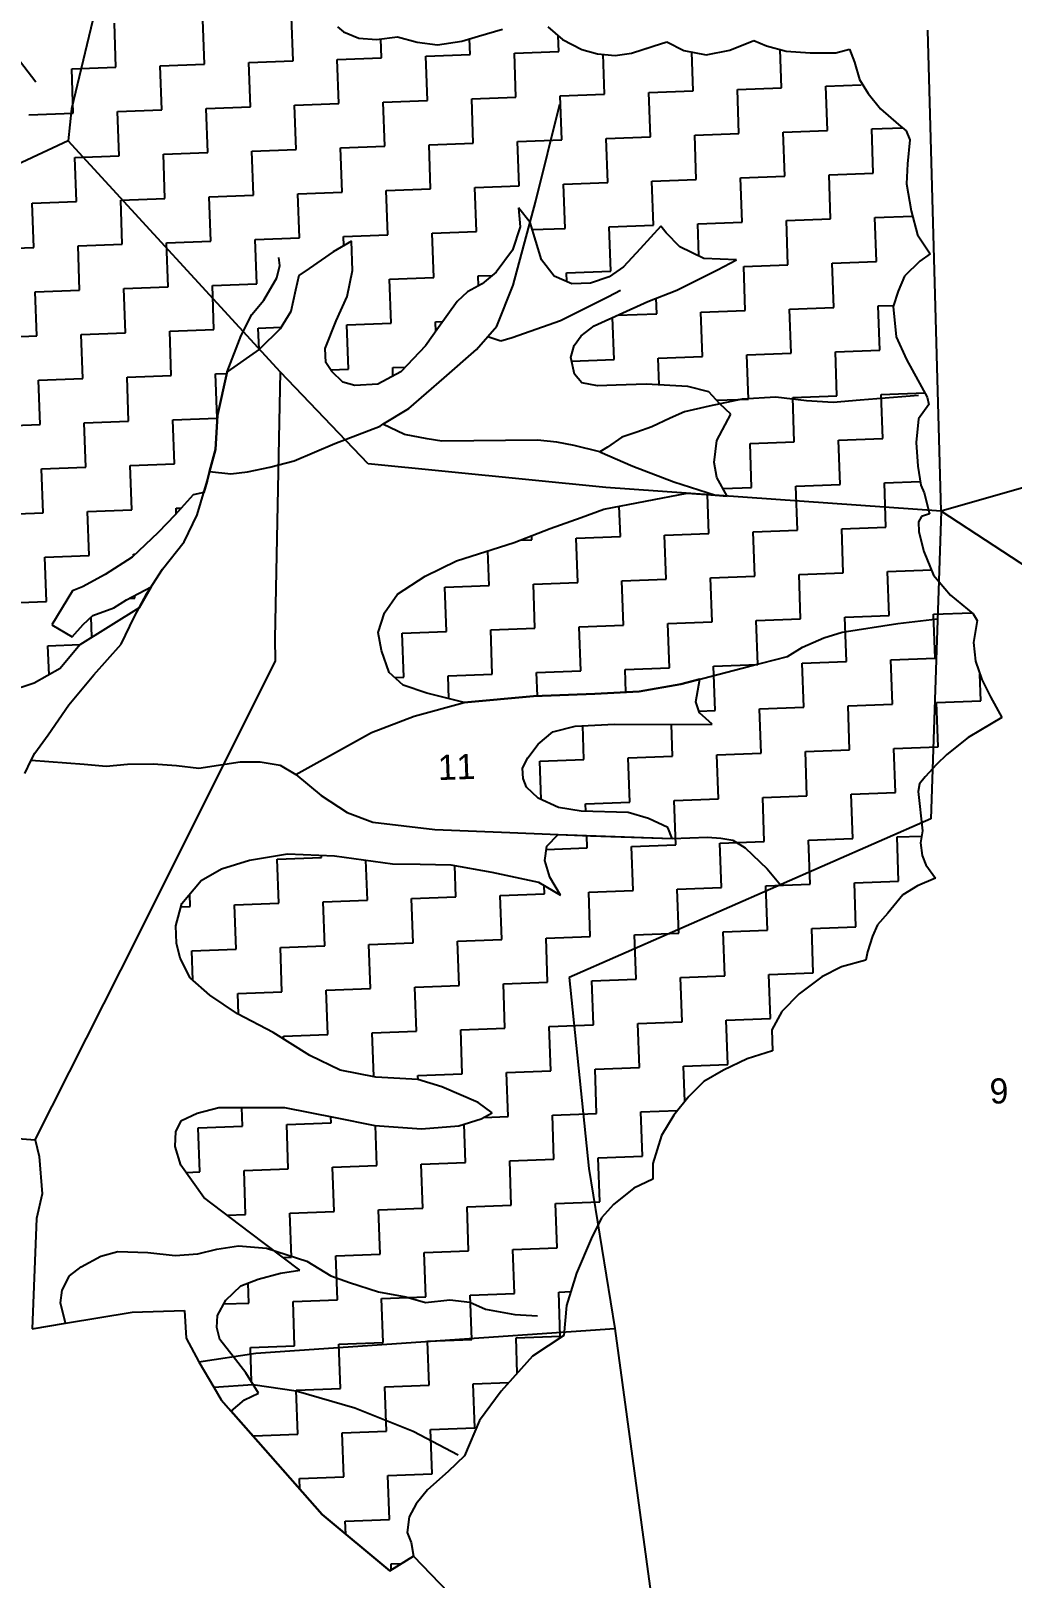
# Model space of a CAD drawing. Header units: metres. Extents: x 267220 to 268866, y 2134324 to 2136627.
# Drawn here: x 268275 to 268611, y 2134708 to 2135237 of the extents above; entities that cross this region are included whole.
import ezdxf

# ---------------------------------------------------------------- set-up
doc = ezdxf.new("R2010")
doc.units = ezdxf.units.M
for name, color, linetype in [('LINE_WATER', 4, 'Continuous'), ('POLY_HATCH', 12, 'Continuous'), ('POLY_PARCEL', 6, 'Continuous'), ('TEXT_PARCEL', 7, 'Continuous'), ('V_BOUND_LINE', 7, 'Continuous')]:
    doc.layers.add(name, color=color, linetype=linetype)
doc.styles.add('TEXT_MAP', font='')
doc.styles.get('TEXT_MAP').set_extended_font_data('Kruti Dev 050')

msp = doc.modelspace()

# ---------------------------------------------------------------- linework, layer by layer
at = {"layer": 'LINE_WATER'}
for p, q in [((268268.97, 2135230.39), (268277.09, 2135219.67)), ((268447.97, 2135178.51), (268456.31, 2135212.07)), ((268440.35, 2135150.09), (268447.97, 2135178.51)), ((268359.57, 2135152.59), (268360.56, 2135156.83)), ((268360.56, 2135156.83), (268360.23, 2135159.54)), ((268355.08, 2135144.94), (268359.57, 2135152.59)), ((268434.72, 2135136.03), (268440.35, 2135150.09)), ((268350.94, 2135140.02), (268355.08, 2135144.94)), ((268456.52, 2135138.03), (268472.96, 2135146.19)), ((268472.96, 2135146.19), (268477.06, 2135148.43)), ((268347.33, 2135132.86), (268350.94, 2135140.02)), ((268431.67, 2135132.55), (268434.72, 2135136.03)), ((268439.99, 2135132.21), (268456.52, 2135138.03)), ((268342.55, 2135120.42), (268347.33, 2135132.86)), ((268416.72, 2135118.36), (268427.74, 2135128.06)), ((268427.74, 2135128.06), (268431.67, 2135132.55)), ((268431.67, 2135132.55), (268436.11, 2135131.03)), ((268436.11, 2135131.03), (268439.99, 2135132.21)), ((268339.22, 2135105.55), (268342.55, 2135120.42)), ((268404.6, 2135107.94), (268416.72, 2135118.36)), ((268578.94, 2135112.38), (268559.01, 2135110.76)), ((268395.8, 2135102.52), (268404.6, 2135107.94)), ((268498.95, 2135106.8), (268494.03, 2135104.58)), ((268507.29, 2135108.69), (268498.95, 2135106.8)), ((268518.56, 2135111.13), (268507.29, 2135108.69)), ((268530.12, 2135111.77), (268518.56, 2135111.13)), ((268540.61, 2135110.56), (268530.12, 2135111.77)), ((268549.72, 2135109.98), (268540.61, 2135110.56)), ((268559.01, 2135110.76), (268549.72, 2135109.98)), ((268338.5, 2135093.94), (268339.22, 2135105.55)), ((268379.36, 2135095.91), (268394.82, 2135101.91)), ((268394.82, 2135101.91), (268395.8, 2135102.52)), ((268403.13, 2135099.06), (268395.8, 2135102.52)), ((268487.77, 2135101.63), (268482.61, 2135099.86)), ((268494.03, 2135104.58), (268487.77, 2135101.63)), ((268410.91, 2135097.52), (268403.13, 2135099.06)), ((268415.93, 2135096.79), (268410.91, 2135097.52)), ((268448.64, 2135097.05), (268415.93, 2135096.79)), ((268455.25, 2135096.38), (268448.64, 2135097.05)), ((268461.2, 2135095.23), (268455.25, 2135096.38)), ((268477.45, 2135098.08), (268472.57, 2135094.73)), ((268482.61, 2135099.86), (268477.45, 2135098.08)), ((268336.54, 2135086.31), (268338.5, 2135093.94)), ((268365.49, 2135089.97), (268379.36, 2135095.91)), ((268469.91, 2135093.05), (268461.2, 2135095.23)), ((268472.57, 2135094.73), (268469.91, 2135093.05)), ((268469.91, 2135093.05), (268481.21, 2135088.23)), ((268335.71, 2135083.06), (268336.54, 2135086.31)), ((268336.54, 2135086.31), (268343.84, 2135085.56)), ((268343.84, 2135085.56), (268349.49, 2135086.21)), ((268349.49, 2135086.21), (268357.16, 2135087.85)), ((268357.16, 2135087.85), (268365.49, 2135089.97)), ((268481.21, 2135088.23), (268495.26, 2135082.83)), ((268332.25, 2135071.58), (268335.71, 2135083.06)), ((268495.26, 2135082.83), (268509.55, 2135078.24)), ((268327.81, 2135062.34), (268332.25, 2135071.58)), ((268320.42, 2135052.99), (268327.81, 2135062.34)), ((268315.04, 2135044.63), (268320.42, 2135052.99)), ((268310.79, 2135036.53), (268315.04, 2135044.63)), ((268306.35, 2135027.29), (268310.79, 2135036.53)), ((268552.86, 2135031.36), (268571.84, 2135034.31)), ((268571.84, 2135034.31), (268585.43, 2135035.95)), ((268539.19, 2135026.22), (268546.57, 2135029.43)), ((268546.57, 2135029.43), (268552.86, 2135031.36)), ((268296.95, 2135016.85), (268306.35, 2135027.29)), ((268520.79, 2135019.66), (268534.07, 2135023.08)), ((268534.07, 2135023.08), (268539.19, 2135026.22)), ((268288.46, 2135006.55), (268296.95, 2135016.85)), ((268497.61, 2135013.61), (268520.79, 2135019.66)), ((268483.39, 2135011.06), (268497.61, 2135013.61)), ((268281.33, 2134996.31), (268288.46, 2135006.55)), ((268406.45, 2135002.63), (268423.55, 2135007.33)), ((268423.55, 2135007.33), (268447.32, 2135009.54)), ((268447.32, 2135009.54), (268468.2, 2135010.29)), ((268468.2, 2135010.29), (268483.39, 2135011.06)), ((268391.88, 2134997.11), (268406.45, 2135002.63)), ((268276.79, 2134990.01), (268281.33, 2134996.31)), ((268383.64, 2134992.5), (268391.88, 2134997.11)), ((268366.05, 2134982.68), (268383.64, 2134992.5)), ((268273.4, 2134983.08), (268275.59, 2134987.58)), ((268275.59, 2134987.58), (268276.79, 2134990.01)), ((268275.59, 2134987.58), (268293.68, 2134986.22)), ((268293.68, 2134986.22), (268301.2, 2134985.59)), ((268301.2, 2134985.59), (268308.44, 2134986.3)), ((268308.44, 2134986.3), (268317.3, 2134986.39)), ((268317.3, 2134986.39), (268325.27, 2134985.76)), ((268325.27, 2134985.76), (268332.8, 2134984.9)), ((268332.8, 2134984.9), (268347.04, 2134987)), ((268347.04, 2134987), (268353.85, 2134987.01)), ((268353.85, 2134987.01), (268360.71, 2134985.9)), ((268360.71, 2134985.9), (268366.05, 2134982.68)), ((268366.05, 2134982.68), (268374.71, 2134975.5)), ((268374.71, 2134975.5), (268383.55, 2134969.68)), ((268383.55, 2134969.68), (268392.3, 2134966.36)), ((268392.3, 2134966.36), (268413.51, 2134963.94)), ((268413.51, 2134963.94), (268439.22, 2134962.82)), ((268439.22, 2134962.82), (268466.75, 2134961.76)), ((268466.75, 2134961.76), (268494.73, 2134960.83)), ((268494.73, 2134960.83), (268506.75, 2134961.26)), ((268506.75, 2134961.26), (268511.3, 2134960.97)), ((268511.3, 2134960.97), (268515.42, 2134960.2)), ((268515.42, 2134960.2), (268519.6, 2134957.63)), ((268519.6, 2134957.63), (268527.13, 2134950.41)), ((268527.13, 2134950.41), (268531.72, 2134945.01)), ((268339, 2134820.3), (268346.45, 2134821.48)), ((268346.45, 2134821.48), (268356.02, 2134820.68)), ((268292.64, 2134814.33), (268299.33, 2134817.98)), ((268299.33, 2134817.98), (268305.18, 2134819.55)), ((268305.18, 2134819.55), (268315.41, 2134819.23)), ((268315.41, 2134819.23), (268324.76, 2134818.2)), ((268324.76, 2134818.2), (268332.47, 2134818.71)), ((268332.47, 2134818.71), (268339, 2134820.3)), ((268356.02, 2134820.68), (268369.82, 2134816.18)), ((268369.82, 2134816.18), (268377.94, 2134811.25)), ((268286.12, 2134806.26), (268288.66, 2134811.24)), ((268288.66, 2134811.24), (268292.64, 2134814.33)), ((268377.94, 2134811.25), (268384.38, 2134808.98)), ((268285.59, 2134801.93), (268286.12, 2134806.26)), ((268384.38, 2134808.98), (268394.27, 2134805.7)), ((268394.27, 2134805.7), (268403.65, 2134803.99)), ((268287.26, 2134795.01), (268285.59, 2134801.93)), ((268403.65, 2134803.99), (268410.3, 2134802.08)), ((268410.3, 2134802.08), (268418.67, 2134803.06)), ((268418.67, 2134803.06), (268425.52, 2134802.16)), ((268425.52, 2134802.16), (268430.83, 2134799.86)), ((268430.83, 2134799.86), (268440.89, 2134797.95)), ((268440.89, 2134797.95), (268448.63, 2134797.54)), ((268338, 2134773.13), (268351.33, 2134774.08)), ((268351.33, 2134774.08), (268366.17, 2134771.89)), ((268366.17, 2134771.89), (268386.15, 2134766.02)), ((268386.15, 2134766.02), (268406.19, 2134758.11)), ((268406.19, 2134758.11), (268421.48, 2134750.02))]:
    msp.add_line(p, q, dxfattribs=at)
at = {"layer": 'POLY_HATCH', "linetype": 'Continuous'}
for p, q in [((268304.52, 2135224.63), (268303.98, 2135239.77)), ((268334.79, 2135225.71), (268334.25, 2135240.85)), ((268365.07, 2135226.8), (268364.53, 2135241.93)), ((268395.34, 2135227.88), (268395.11, 2135234.38)), ((268425.61, 2135228.96), (268425.42, 2135234.31)), ((268455.89, 2135230.04), (268455.69, 2135235.4)), ((268410.48, 2135228.42), (268425.61, 2135228.96)), ((268440.75, 2135229.5), (268455.89, 2135230.04)), ((268441.29, 2135214.36), (268440.75, 2135229.5)), ((268471.56, 2135215.45), (268471.08, 2135229.08)), ((268485.77, 2135231.11), (268486.16, 2135231.12)), ((268486.16, 2135231.12), (268486.15, 2135231.23)), ((268501.84, 2135216.53), (268501.36, 2135229.83)), ((268532.11, 2135217.61), (268531.64, 2135230.66)), ((268289.38, 2135224.09), (268304.52, 2135224.63)), ((268289.92, 2135208.95), (268289.38, 2135224.09)), ((268319.66, 2135225.17), (268334.79, 2135225.71)), ((268320.2, 2135210.04), (268319.66, 2135225.17)), ((268349.93, 2135226.25), (268365.07, 2135226.8)), ((268350.47, 2135211.12), (268349.93, 2135226.25)), ((268380.2, 2135227.34), (268395.34, 2135227.88)), ((268380.74, 2135212.2), (268380.2, 2135227.34)), ((268411.02, 2135213.28), (268410.48, 2135228.42)), ((268547.25, 2135218.15), (268559.25, 2135218.58)), ((268547.79, 2135203.01), (268547.25, 2135218.15)), ((268395.88, 2135212.74), (268411.02, 2135213.28)), ((268396.42, 2135197.6), (268395.88, 2135212.74)), ((268426.15, 2135213.82), (268441.29, 2135214.36)), ((268426.69, 2135198.69), (268426.15, 2135213.82)), ((268456.43, 2135214.9), (268471.56, 2135215.45)), ((268456.97, 2135199.77), (268456.43, 2135214.9)), ((268486.7, 2135215.99), (268501.84, 2135216.53)), ((268487.24, 2135200.85), (268486.7, 2135215.99)), ((268516.97, 2135217.07), (268532.11, 2135217.61)), ((268517.51, 2135201.93), (268516.97, 2135217.07)), ((268274.79, 2135208.41), (268289.92, 2135208.95)), ((268305.06, 2135209.49), (268320.2, 2135210.04)), ((268305.6, 2135194.36), (268305.06, 2135209.49)), ((268335.33, 2135210.58), (268350.47, 2135211.12)), ((268335.88, 2135195.44), (268335.33, 2135210.58)), ((268365.61, 2135211.66), (268380.74, 2135212.2)), ((268366.15, 2135196.52), (268365.61, 2135211.66)), ((268532.65, 2135202.47), (268547.79, 2135203.01)), ((268533.19, 2135187.34), (268532.65, 2135202.47)), ((268562.92, 2135203.55), (268573.53, 2135203.93)), ((268563.46, 2135188.42), (268562.92, 2135203.55)), ((268381.28, 2135197.06), (268396.42, 2135197.6)), ((268381.83, 2135181.93), (268381.28, 2135197.06)), ((268411.56, 2135198.15), (268426.69, 2135198.69)), ((268412.1, 2135183.01), (268411.56, 2135198.15)), ((268441.83, 2135199.23), (268456.97, 2135199.77)), ((268442.37, 2135184.09), (268441.83, 2135199.23)), ((268472.1, 2135200.31), (268487.24, 2135200.85)), ((268472.64, 2135185.17), (268472.1, 2135200.31)), ((268502.38, 2135201.39), (268517.51, 2135201.93)), ((268502.92, 2135186.25), (268502.38, 2135201.39)), ((268290.47, 2135193.82), (268305.6, 2135194.36)), ((268291.01, 2135178.68), (268290.47, 2135193.82)), ((268320.74, 2135194.9), (268335.88, 2135195.44)), ((268321.28, 2135179.76), (268320.74, 2135194.9)), ((268351.01, 2135195.98), (268366.15, 2135196.52)), ((268351.55, 2135180.84), (268351.01, 2135195.98)), ((268487.78, 2135185.71), (268502.92, 2135186.25)), ((268518.05, 2135186.8), (268533.19, 2135187.34)), ((268518.6, 2135171.66), (268518.05, 2135186.8)), ((268548.33, 2135187.88), (268563.46, 2135188.42)), ((268548.87, 2135172.74), (268548.33, 2135187.88)), ((268336.42, 2135180.3), (268351.55, 2135180.84)), ((268366.69, 2135181.39), (268381.83, 2135181.93)), ((268367.23, 2135166.25), (268366.69, 2135181.39)), ((268396.96, 2135182.47), (268412.1, 2135183.01)), ((268397.5, 2135167.33), (268396.96, 2135182.47)), ((268427.24, 2135183.55), (268442.37, 2135184.09)), ((268427.78, 2135168.41), (268427.24, 2135183.55)), ((268457.51, 2135184.63), (268472.64, 2135185.17)), ((268458.05, 2135169.5), (268457.51, 2135184.63)), ((268488.32, 2135170.58), (268487.78, 2135185.71)), ((268275.87, 2135178.14), (268291.01, 2135178.68)), ((268276.41, 2135163), (268275.87, 2135178.14)), ((268306.14, 2135179.22), (268321.28, 2135179.76)), ((268306.68, 2135164.09), (268306.14, 2135179.22)), ((268336.96, 2135165.17), (268336.42, 2135180.3)), ((268473.19, 2135170.04), (268488.32, 2135170.58)), ((268503.46, 2135171.12), (268518.6, 2135171.66)), ((268503.85, 2135160.08), (268503.46, 2135171.12)), ((268533.73, 2135172.2), (268548.87, 2135172.74)), ((268534.27, 2135157.06), (268533.73, 2135172.2)), ((268564, 2135173.28), (268576.86, 2135173.74)), ((268564.55, 2135158.15), (268564, 2135173.28)), ((268321.82, 2135164.63), (268336.96, 2135165.17)), ((268352.09, 2135165.71), (268367.23, 2135166.25)), ((268352.63, 2135150.57), (268352.09, 2135165.71)), ((268382.37, 2135166.79), (268397.5, 2135167.33)), ((268382.48, 2135163.64), (268382.37, 2135166.79)), ((268412.64, 2135167.87), (268427.78, 2135168.41)), ((268413.18, 2135152.74), (268412.64, 2135167.87)), ((268446.84, 2135169.09), (268458.05, 2135169.5)), ((268473.73, 2135154.9), (268473.19, 2135170.04)), ((268261.27, 2135162.46), (268276.41, 2135163)), ((268291.55, 2135163.54), (268306.68, 2135164.09)), ((268292.09, 2135148.41), (268291.55, 2135163.54)), ((268322.36, 2135149.49), (268321.82, 2135164.63)), ((268458.59, 2135154.36), (268473.73, 2135154.9)), ((268458.7, 2135151.3), (268458.59, 2135154.36)), ((268519.14, 2135156.52), (268534.27, 2135157.06)), ((268519.68, 2135141.39), (268519.14, 2135156.52)), ((268549.41, 2135157.6), (268564.55, 2135158.15)), ((268549.95, 2135142.47), (268549.41, 2135157.6)), ((268579.68, 2135158.69), (268579.7, 2135158.69)), ((268579.68, 2135158.67), (268579.68, 2135158.69)), ((268307.23, 2135148.95), (268322.36, 2135149.49)), ((268337.5, 2135150.03), (268352.63, 2135150.57)), ((268338.04, 2135134.89), (268337.5, 2135150.03)), ((268398.04, 2135152.19), (268413.18, 2135152.74)), ((268398.59, 2135137.06), (268398.04, 2135152.19)), ((268428.32, 2135153.28), (268433.18, 2135153.45)), ((268428.44, 2135149.85), (268428.32, 2135153.28)), ((268276.95, 2135147.87), (268292.09, 2135148.41)), ((268277.49, 2135132.73), (268276.95, 2135147.87)), ((268307.77, 2135133.81), (268307.23, 2135148.95)), ((268489.4, 2135140.3), (268489.21, 2135145.67)), ((268474.81, 2135124.63), (268474.29, 2135139.05)), ((268475.99, 2135139.82), (268489.4, 2135140.3)), ((268504.54, 2135140.84), (268519.68, 2135141.39)), ((268505.08, 2135125.71), (268504.54, 2135140.84)), ((268534.81, 2135141.93), (268549.95, 2135142.47)), ((268535.35, 2135126.79), (268534.81, 2135141.93)), ((268565.09, 2135143.01), (268570.38, 2135143.2)), ((268565.63, 2135127.87), (268565.09, 2135143.01)), ((268292.63, 2135133.27), (268307.77, 2135133.81)), ((268293.17, 2135118.13), (268292.63, 2135133.27)), ((268322.9, 2135134.35), (268338.04, 2135134.89)), ((268323.44, 2135119.22), (268322.9, 2135134.35)), ((268353.18, 2135135.44), (268360.99, 2135135.71)), ((268353.44, 2135128.16), (268353.18, 2135135.44)), ((268383.45, 2135136.52), (268398.59, 2135137.06)), ((268383.99, 2135121.38), (268383.45, 2135136.52)), ((268413.72, 2135137.6), (268416.3, 2135137.69)), ((268413.84, 2135134.25), (268413.72, 2135137.6)), ((268262.36, 2135132.19), (268277.49, 2135132.73)), ((268460.3, 2135124.11), (268474.81, 2135124.63)), ((268489.95, 2135125.17), (268505.08, 2135125.71)), ((268490.27, 2135116), (268489.95, 2135125.17)), ((268520.22, 2135126.25), (268535.35, 2135126.79)), ((268520.76, 2135111.11), (268520.22, 2135126.25)), ((268550.49, 2135127.33), (268565.63, 2135127.87)), ((268551.03, 2135112.19), (268550.49, 2135127.33)), ((268278.03, 2135117.59), (268293.17, 2135118.13)), ((268278.58, 2135102.46), (268278.03, 2135117.59)), ((268308.31, 2135118.68), (268323.44, 2135119.22)), ((268308.85, 2135103.54), (268308.31, 2135118.68)), ((268338.58, 2135119.76), (268342.43, 2135119.9)), ((268339.12, 2135104.62), (268338.58, 2135119.76)), ((268377.89, 2135121.16), (268383.99, 2135121.38)), ((268399.13, 2135121.92), (268403.46, 2135122.08)), ((268399.23, 2135119.01), (268399.13, 2135121.92)), ((268535.9, 2135111.65), (268551.03, 2135112.19)), ((268566.17, 2135112.74), (268581.05, 2135113.27)), ((268566.71, 2135097.6), (268566.17, 2135112.74)), ((268509.85, 2135110.72), (268520.76, 2135111.11)), ((268536.44, 2135096.52), (268535.9, 2135111.65)), ((268263.44, 2135101.92), (268278.58, 2135102.46)), ((268293.71, 2135103), (268308.85, 2135103.54)), ((268294.25, 2135087.86), (268293.71, 2135103)), ((268323.98, 2135104.08), (268339.12, 2135104.62)), ((268324.53, 2135088.94), (268323.98, 2135104.08)), ((268521.3, 2135095.98), (268536.44, 2135096.52)), ((268551.57, 2135097.06), (268566.71, 2135097.6)), ((268552.11, 2135081.92), (268551.57, 2135097.06)), ((268521.84, 2135080.84), (268521.3, 2135095.98)), ((268279.12, 2135087.32), (268294.25, 2135087.86)), ((268279.66, 2135072.18), (268279.12, 2135087.32)), ((268309.39, 2135088.4), (268324.53, 2135088.94)), ((268309.93, 2135073.27), (268309.39, 2135088.4)), ((268512.1, 2135080.49), (268521.84, 2135080.84)), ((268536.98, 2135081.38), (268552.11, 2135081.92)), ((268537.52, 2135066.24), (268536.98, 2135081.38)), ((268567.25, 2135082.46), (268579.52, 2135082.9)), ((268567.79, 2135067.33), (268567.25, 2135082.46)), ((268507.25, 2135065.16), (268506.77, 2135078.44)), ((268264.52, 2135071.64), (268279.66, 2135072.18)), ((268294.79, 2135072.73), (268309.93, 2135073.27)), ((268295.33, 2135057.59), (268294.79, 2135072.73)), ((268325.07, 2135073.81), (268326.88, 2135073.87)), ((268325.13, 2135071.93), (268325.07, 2135073.81)), ((268476.97, 2135064.08), (268476.6, 2135074.48)), ((268446.7, 2135063), (268446.65, 2135064.4)), ((268492.11, 2135064.62), (268507.25, 2135065.16)), ((268492.65, 2135049.48), (268492.11, 2135064.62)), ((268522.38, 2135065.7), (268537.52, 2135066.24)), ((268522.92, 2135050.57), (268522.38, 2135065.7)), ((268552.66, 2135066.79), (268567.79, 2135067.33)), ((268553.2, 2135051.65), (268552.66, 2135066.79)), ((268432.1, 2135047.32), (268431.68, 2135059.23)), ((268442.63, 2135062.85), (268446.7, 2135063)), ((268461.84, 2135063.54), (268476.97, 2135064.08)), ((268462.38, 2135048.4), (268461.84, 2135063.54)), ((268280.2, 2135057.05), (268295.33, 2135057.59)), ((268280.74, 2135041.91), (268280.2, 2135057.05)), ((268310.47, 2135058.13), (268311.21, 2135058.16)), ((268310.49, 2135057.48), (268310.47, 2135058.13)), ((268477.51, 2135048.94), (268492.65, 2135049.48)), ((268478.05, 2135033.81), (268477.51, 2135048.94)), ((268507.79, 2135050.03), (268522.92, 2135050.57)), ((268508.33, 2135034.89), (268507.79, 2135050.03)), ((268538.06, 2135051.11), (268553.2, 2135051.65)), ((268538.6, 2135035.97), (268538.06, 2135051.11)), ((268568.33, 2135052.19), (268583.3, 2135052.72)), ((268568.87, 2135037.05), (268568.33, 2135052.19)), ((268311.01, 2135042.99), (268310.98, 2135043.97)), ((268416.97, 2135046.78), (268432.1, 2135047.32)), ((268417.51, 2135031.64), (268416.97, 2135046.78)), ((268447.24, 2135047.86), (268462.38, 2135048.4)), ((268447.78, 2135032.73), (268447.24, 2135047.86)), ((268265.6, 2135041.37), (268280.74, 2135041.91)), ((268309.02, 2135042.92), (268311.01, 2135042.99)), ((268584.01, 2135037.59), (268597.15, 2135038.06)), ((268296.33, 2135029.68), (268296.08, 2135036.66)), ((268432.64, 2135032.18), (268447.78, 2135032.73)), ((268462.92, 2135033.27), (268478.05, 2135033.81)), ((268463.46, 2135018.13), (268462.92, 2135033.27)), ((268493.19, 2135034.35), (268508.33, 2135034.89)), ((268493.73, 2135019.21), (268493.19, 2135034.35)), ((268523.46, 2135035.43), (268538.6, 2135035.97)), ((268524, 2135020.29), (268523.46, 2135035.43)), ((268553.74, 2135036.51), (268568.87, 2135037.05)), ((268554.28, 2135021.38), (268553.74, 2135036.51)), ((268584.55, 2135022.46), (268584.01, 2135037.59)), ((268402.37, 2135031.1), (268417.51, 2135031.64)), ((268402.91, 2135015.97), (268402.37, 2135031.1)), ((268433.19, 2135017.05), (268432.64, 2135032.18)), ((268281.28, 2135026.77), (268292.3, 2135027.17)), ((268281.64, 2135016.78), (268281.28, 2135026.77)), ((268569.41, 2135021.92), (268584.55, 2135022.46)), ((268418.05, 2135016.51), (268433.19, 2135017.05)), ((268448.32, 2135017.59), (268463.46, 2135018.13)), ((268448.61, 2135009.59), (268448.32, 2135017.59)), ((268478.6, 2135018.67), (268493.73, 2135019.21)), ((268478.88, 2135010.83), (268478.6, 2135018.67)), ((268508.87, 2135019.75), (268524, 2135020.29)), ((268509.41, 2135004.62), (268508.87, 2135019.75)), ((268539.14, 2135020.83), (268554.28, 2135021.38)), ((268539.68, 2135005.7), (268539.14, 2135020.83)), ((268569.96, 2135006.78), (268569.41, 2135021.92)), ((268600.23, 2135007.86), (268599.9, 2135017.04)), ((268399.86, 2135015.86), (268402.91, 2135015.97)), ((268418.33, 2135008.65), (268418.05, 2135016.51)), ((268554.82, 2135006.24), (268569.96, 2135006.78)), ((268555.36, 2134991.1), (268554.82, 2135006.24)), ((268585.09, 2135007.32), (268600.23, 2135007.86)), ((268585.63, 2134992.18), (268585.09, 2135007.32)), ((268503.79, 2135004.42), (268509.41, 2135004.62)), ((268524.55, 2135005.16), (268539.68, 2135005.7)), ((268525.09, 2134990.02), (268524.55, 2135005.16)), ((268464.54, 2134987.86), (268464.13, 2134999.42)), ((268494.81, 2134988.94), (268494.43, 2134999.81)), ((268540.22, 2134990.56), (268555.36, 2134991.1)), ((268540.76, 2134975.43), (268540.22, 2134990.56)), ((268570.5, 2134991.64), (268585.63, 2134992.18)), ((268571.04, 2134976.51), (268570.5, 2134991.64)), ((268449.4, 2134987.32), (268464.54, 2134987.86)), ((268449.87, 2134974.16), (268449.4, 2134987.32)), ((268479.68, 2134988.4), (268494.81, 2134988.94)), ((268480.22, 2134973.26), (268479.68, 2134988.4)), ((268509.95, 2134989.48), (268525.09, 2134990.02)), ((268510.49, 2134974.34), (268509.95, 2134989.48)), ((268525.63, 2134974.88), (268540.76, 2134975.43)), ((268526.17, 2134959.75), (268525.63, 2134974.88)), ((268555.9, 2134975.97), (268571.04, 2134976.51)), ((268556.44, 2134960.83), (268555.9, 2134975.97)), ((268465.08, 2134972.72), (268480.22, 2134973.26)), ((268465.17, 2134970.17), (268465.08, 2134972.72)), ((268495.35, 2134973.8), (268510.49, 2134974.34)), ((268495.9, 2134958.67), (268495.35, 2134973.8)), ((268465.62, 2134957.58), (268465.47, 2134961.84)), ((268480.76, 2134958.12), (268495.9, 2134958.67)), ((268511.03, 2134959.21), (268526.17, 2134959.75)), ((268511.57, 2134944.07), (268511.03, 2134959.21)), ((268541.31, 2134960.29), (268556.44, 2134960.83)), ((268541.85, 2134945.15), (268541.31, 2134960.29)), ((268571.58, 2134961.37), (268579.98, 2134961.67)), ((268572.12, 2134946.23), (268571.58, 2134961.37)), ((268359.67, 2134953.8), (268374.8, 2134954.34)), ((268360.21, 2134938.66), (268359.67, 2134953.8)), ((268374.8, 2134954.34), (268374.78, 2134955.08)), ((268390.48, 2134939.74), (268389.99, 2134953.41)), ((268451.65, 2134957.08), (268465.62, 2134957.58)), ((268481.3, 2134942.99), (268480.76, 2134958.12)), ((268420.75, 2134940.82), (268420.37, 2134951.57)), ((268451.03, 2134941.91), (268450.92, 2134944.78)), ((268466.16, 2134942.45), (268481.3, 2134942.99)), ((268496.44, 2134943.53), (268511.57, 2134944.07)), ((268496.98, 2134928.39), (268496.44, 2134943.53)), ((268526.71, 2134944.61), (268541.85, 2134945.15)), ((268527.25, 2134929.47), (268526.71, 2134944.61)), ((268556.98, 2134945.69), (268572.12, 2134946.23)), ((268557.52, 2134930.56), (268556.98, 2134945.69)), ((268326.8, 2134937.47), (268329.94, 2134937.58)), ((268329.94, 2134937.58), (268329.79, 2134941.76)), ((268345.07, 2134938.12), (268360.21, 2134938.66)), ((268345.61, 2134922.98), (268345.07, 2134938.12)), ((268375.34, 2134939.2), (268390.48, 2134939.74)), ((268375.89, 2134924.07), (268375.34, 2134939.2)), ((268405.62, 2134940.28), (268420.75, 2134940.82)), ((268406.16, 2134925.15), (268405.62, 2134940.28)), ((268435.89, 2134941.37), (268451.03, 2134941.91)), ((268436.43, 2134926.23), (268435.89, 2134941.37)), ((268466.7, 2134927.31), (268466.16, 2134942.45)), ((268451.57, 2134926.77), (268466.7, 2134927.31)), ((268481.84, 2134927.85), (268496.98, 2134928.39)), ((268482.38, 2134912.72), (268481.84, 2134927.85)), ((268512.11, 2134928.93), (268527.25, 2134929.47)), ((268512.66, 2134913.8), (268512.11, 2134928.93)), ((268542.39, 2134930.02), (268557.52, 2134930.56)), ((268542.93, 2134914.88), (268542.39, 2134930.02)), ((268330.48, 2134922.44), (268345.61, 2134922.98)), ((268330.84, 2134912.35), (268330.48, 2134922.44)), ((268360.75, 2134923.52), (268375.89, 2134924.07)), ((268361.29, 2134908.39), (268360.75, 2134923.52)), ((268391.02, 2134924.61), (268406.16, 2134925.15)), ((268391.56, 2134909.47), (268391.02, 2134924.61)), ((268421.3, 2134925.69), (268436.43, 2134926.23)), ((268421.84, 2134910.55), (268421.3, 2134925.69)), ((268452.11, 2134911.63), (268451.57, 2134926.77)), ((268436.97, 2134911.09), (268452.11, 2134911.63)), ((268437.51, 2134895.96), (268436.97, 2134911.09)), ((268467.25, 2134912.17), (268482.38, 2134912.72)), ((268467.79, 2134897.04), (268467.25, 2134912.17)), ((268497.52, 2134913.26), (268512.66, 2134913.8)), ((268498.06, 2134898.12), (268497.52, 2134913.26)), ((268527.79, 2134914.34), (268542.93, 2134914.88)), ((268528.33, 2134899.2), (268527.79, 2134914.34)), ((268346.15, 2134907.85), (268361.29, 2134908.39)), ((268346.41, 2134900.68), (268346.15, 2134907.85)), ((268376.43, 2134908.93), (268391.56, 2134909.47)), ((268376.97, 2134893.79), (268376.43, 2134908.93)), ((268406.7, 2134910.01), (268421.84, 2134910.55)), ((268407.24, 2134894.87), (268406.7, 2134910.01)), ((268422.38, 2134895.41), (268437.51, 2134895.96)), ((268422.92, 2134880.28), (268422.38, 2134895.41)), ((268452.65, 2134896.5), (268467.79, 2134897.04)), ((268453.19, 2134881.36), (268452.65, 2134896.5)), ((268482.92, 2134897.58), (268498.06, 2134898.12)), ((268483.46, 2134882.44), (268482.92, 2134897.58)), ((268513.2, 2134898.66), (268528.33, 2134899.2)), ((268513.74, 2134883.52), (268513.2, 2134898.66)), ((268361.83, 2134893.25), (268376.97, 2134893.79)), ((268361.87, 2134892.18), (268361.83, 2134893.25)), ((268392.1, 2134894.33), (268407.24, 2134894.87)), ((268392.64, 2134879.35), (268392.1, 2134894.33)), ((268407.78, 2134879.74), (268422.92, 2134880.28)), ((268407.83, 2134878.3), (268407.78, 2134879.74)), ((268438.05, 2134880.82), (268453.19, 2134881.36)), ((268438.6, 2134865.68), (268438.05, 2134880.82)), ((268468.33, 2134881.9), (268483.46, 2134882.44)), ((268468.87, 2134866.76), (268468.33, 2134881.9)), ((268498.6, 2134882.98), (268513.74, 2134883.52)), ((268499.03, 2134870.91), (268498.6, 2134882.98)), ((268347.78, 2134862.44), (268347.55, 2134868.82)), ((268362.91, 2134862.98), (268378.05, 2134863.52)), ((268378.05, 2134863.52), (268377.97, 2134865.62)), ((268430.17, 2134865.38), (268438.6, 2134865.68)), ((268453.73, 2134866.22), (268468.87, 2134866.76)), ((268454.27, 2134851.09), (268453.73, 2134866.22)), ((268484, 2134867.31), (268496.5, 2134867.75)), ((268484.55, 2134852.17), (268484, 2134867.31)), ((268332.64, 2134861.9), (268347.78, 2134862.44)), ((268333.18, 2134846.76), (268332.64, 2134861.9)), ((268363.45, 2134847.84), (268362.91, 2134862.98)), ((268393.73, 2134848.92), (268393.24, 2134862.59)), ((268424, 2134850.01), (268423.53, 2134863.11)), ((268348.32, 2134847.3), (268363.45, 2134847.84)), ((268378.59, 2134848.38), (268393.73, 2134848.92)), ((268379.13, 2134833.25), (268378.59, 2134848.38)), ((268408.86, 2134849.46), (268424, 2134850.01)), ((268409.4, 2134834.33), (268408.86, 2134849.46)), ((268439.14, 2134850.55), (268454.27, 2134851.09)), ((268439.68, 2134835.41), (268439.14, 2134850.55)), ((268469.41, 2134851.63), (268484.55, 2134852.17)), ((268469.95, 2134836.49), (268469.41, 2134851.63)), ((268328.43, 2134846.59), (268333.18, 2134846.76)), ((268348.86, 2134832.16), (268348.32, 2134847.3)), ((268342.55, 2134831.94), (268348.86, 2134832.16)), ((268363.99, 2134832.71), (268379.13, 2134833.25)), ((268364.54, 2134817.57), (268363.99, 2134832.71)), ((268394.27, 2134833.79), (268409.4, 2134834.33)), ((268394.81, 2134818.65), (268394.27, 2134833.79)), ((268424.54, 2134834.87), (268439.68, 2134835.41)), ((268425.08, 2134819.73), (268424.54, 2134834.87)), ((268454.81, 2134835.95), (268469.95, 2134836.49)), ((268455.35, 2134820.81), (268454.81, 2134835.95)), ((268361.73, 2134817.47), (268364.54, 2134817.57)), ((268379.67, 2134818.11), (268394.81, 2134818.65)), ((268380.21, 2134802.97), (268379.67, 2134818.11)), ((268409.95, 2134819.19), (268425.08, 2134819.73)), ((268410.49, 2134804.05), (268409.95, 2134819.19)), ((268440.22, 2134820.27), (268455.35, 2134820.81)), ((268440.76, 2134805.14), (268440.22, 2134820.27)), ((268349.94, 2134801.89), (268349.7, 2134808.72)), ((268425.62, 2134804.6), (268440.76, 2134805.14)), ((268455.9, 2134805.68), (268460.02, 2134805.83)), ((268456.44, 2134790.54), (268455.9, 2134805.68)), ((268341.4, 2134801.59), (268349.94, 2134801.89)), ((268365.08, 2134802.43), (268380.21, 2134802.97)), ((268365.62, 2134787.3), (268365.08, 2134802.43)), ((268395.35, 2134803.51), (268410.49, 2134804.05)), ((268395.89, 2134788.38), (268395.35, 2134803.51)), ((268426.16, 2134789.46), (268425.62, 2134804.6)), ((268411.03, 2134788.92), (268426.16, 2134789.46)), ((268441.3, 2134790), (268456.44, 2134790.54)), ((268441.73, 2134777.96), (268441.3, 2134790)), ((268350.48, 2134786.75), (268365.62, 2134787.3)), ((268350.9, 2134774.92), (268350.48, 2134786.75)), ((268380.75, 2134787.84), (268395.89, 2134788.38)), ((268381.3, 2134772.7), (268380.75, 2134787.84)), ((268411.57, 2134773.78), (268411.03, 2134788.92)), ((268396.43, 2134773.24), (268411.57, 2134773.78)), ((268426.7, 2134774.32), (268438.86, 2134774.76)), ((268427.25, 2134759.19), (268426.7, 2134774.32)), ((268366.16, 2134772.16), (268381.3, 2134772.7)), ((268366.7, 2134757.02), (268366.16, 2134772.16)), ((268396.97, 2134758.1), (268396.43, 2134773.24)), ((268381.84, 2134757.56), (268396.97, 2134758.1)), ((268382.38, 2134742.43), (268381.84, 2134757.56)), ((268412.11, 2134758.65), (268427.25, 2134759.19)), ((268412.65, 2134743.51), (268412.11, 2134758.65)), ((268351.56, 2134756.48), (268366.7, 2134757.02)), ((268351.57, 2134756.27), (268351.56, 2134756.48)), ((268367.24, 2134741.89), (268382.38, 2134742.43)), ((268367.37, 2134738.25), (268367.24, 2134741.89)), ((268397.51, 2134742.97), (268412.65, 2134743.51)), ((268398.05, 2134727.83), (268397.51, 2134742.97)), ((268382.92, 2134727.29), (268398.05, 2134727.83)), ((268383.08, 2134722.85), (268382.92, 2134727.29)), ((268398.6, 2134712.69), (268402.22, 2134712.82)), ((268398.67, 2134710.67), (268398.6, 2134712.69))]:
    msp.add_line(p, q, dxfattribs=at)
at = {"layer": 'POLY_HATCH'}
for p, q in [((268380.32, 2135238.42), (268382.31, 2135236.78)), ((268382.31, 2135236.78), (268387.53, 2135234.61)), ((268387.53, 2135234.61), (268393.55, 2135234.18)), ((268393.55, 2135234.18), (268400.8, 2135235.09)), ((268400.8, 2135235.09), (268407.52, 2135233.18)), ((268422.73, 2135233.51), (268428.45, 2135235.22)), ((268428.45, 2135235.22), (268436.73, 2135237.66)), ((268452.14, 2135238.42), (268457.22, 2135234.1)), ((268457.22, 2135234.1), (268463.77, 2135230.69)), ((268514.37, 2135230.47), (268522.62, 2135233.76)), ((268522.62, 2135233.76), (268526.97, 2135231.99)), ((268407.52, 2135233.18), (268414.41, 2135232.36)), ((268414.41, 2135232.36), (268422.73, 2135233.51)), ((268463.77, 2135230.69), (268469.18, 2135229.28)), ((268469.18, 2135229.28), (268475.21, 2135228.64)), ((268475.21, 2135228.64), (268480.75, 2135229.48)), ((268480.75, 2135229.48), (268488.17, 2135231.89)), ((268488.17, 2135231.89), (268492.83, 2135233.34)), ((268492.83, 2135233.34), (268498.73, 2135230.34)), ((268498.73, 2135230.34), (268506.28, 2135228.89)), ((268506.28, 2135228.89), (268514.37, 2135230.47)), ((268526.97, 2135231.99), (268533.68, 2135230.09)), ((268533.68, 2135230.09), (268541.85, 2135229.52)), ((268541.85, 2135229.52), (268550.64, 2135229.62)), ((268550.64, 2135229.62), (268555.31, 2135230.86)), ((268555.31, 2135230.86), (268556.97, 2135226.42)), ((268556.97, 2135226.42), (268558.68, 2135220.48)), ((268558.68, 2135220.48), (268561.64, 2135215.66)), ((268561.64, 2135215.66), (268565.9, 2135210.45)), ((268565.9, 2135210.45), (268572.09, 2135205.1)), ((268572.09, 2135205.1), (268574.74, 2135202.95)), ((268574.74, 2135202.95), (268575.93, 2135199.78)), ((268575.93, 2135199.78), (268575.15, 2135191.61)), ((268575.15, 2135191.61), (268574.75, 2135184.74)), ((268574.75, 2135184.74), (268576.36, 2135175.58)), ((268446.09, 2135171.51), (268442.11, 2135176.5)), ((268442.11, 2135176.5), (268442.77, 2135170.09)), ((268576.36, 2135175.58), (268578.59, 2135167.3)), ((268450.03, 2135158.78), (268446.09, 2135171.51)), ((268490.78, 2135170.31), (268483.77, 2135162.56)), ((268492.58, 2135168.02), (268490.78, 2135170.31)), ((268385.06, 2135165.14), (268378.76, 2135161.48)), ((268385.42, 2135155.08), (268385.06, 2135165.14)), ((268442.77, 2135170.09), (268440.05, 2135162.07)), ((268497.25, 2135163.25), (268492.58, 2135168.02)), ((268492.58, 2135168.02), (268492.58, 2135168.02)), ((268578.59, 2135167.3), (268582.89, 2135160.82)), ((268378.76, 2135161.48), (268370.6, 2135155.84)), ((268440.05, 2135162.07), (268434.53, 2135154.59)), ((268483.77, 2135162.56), (268477.99, 2135156.35)), ((268505.54, 2135159.27), (268497.25, 2135163.25)), ((268582.89, 2135160.82), (268579.34, 2135158.33)), ((268370.6, 2135155.84), (268367.05, 2135153.35)), ((268383.59, 2135146.23), (268385.42, 2135155.08)), ((268434.53, 2135154.59), (268429.74, 2135150.56)), ((268454.3, 2135153.15), (268450.03, 2135158.78)), ((268477.99, 2135156.35), (268473.18, 2135152.97)), ((268496.28, 2135148.44), (268510.18, 2135155.36)), ((268516.7, 2135158.81), (268505.54, 2135159.27)), ((268510.18, 2135155.36), (268516.7, 2135158.81)), ((268579.34, 2135158.33), (268574.16, 2135153.22)), ((268367.05, 2135153.35), (268365.94, 2135148.38)), ((268429.74, 2135150.56), (268424.7, 2135147.81)), ((268460.4, 2135150.58), (268454.3, 2135153.15)), ((268466.82, 2135150.81), (268460.4, 2135150.58)), ((268473.18, 2135152.97), (268466.82, 2135150.81)), ((268574.16, 2135153.22), (268571.99, 2135148)), ((268365.94, 2135148.38), (268364.27, 2135141.04)), ((268379.82, 2135137.95), (268383.59, 2135146.23)), ((268421.17, 2135144.47), (268414.84, 2135135.67)), ((268424.7, 2135147.81), (268421.17, 2135144.47)), ((268467.99, 2135136.18), (268486.34, 2135144.55)), ((268486.34, 2135144.55), (268496.28, 2135148.44)), ((268571.99, 2135148), (268570.25, 2135142.79)), ((268364.27, 2135141.04), (268360.62, 2135135.12)), ((268570.25, 2135142.79), (268571.26, 2135132.44)), ((268360.62, 2135135.12), (268353.56, 2135128.24)), ((268376.08, 2135128.39), (268379.82, 2135137.95)), ((268414.84, 2135135.67), (268410.35, 2135129.3)), ((268463.61, 2135132.81), (268467.99, 2135136.18)), ((268353.56, 2135128.24), (268342.55, 2135120.42)), ((268376.25, 2135123.68), (268376.08, 2135128.39)), ((268410.35, 2135129.3), (268401.88, 2135120.42)), ((268460.01, 2135125.39), (268461.15, 2135129.5)), ((268461.15, 2135129.5), (268463.61, 2135132.81)), ((268571.26, 2135132.44), (268574.75, 2135124.63)), ((268378.29, 2135120.54), (268376.25, 2135123.68)), ((268461.29, 2135119.65), (268460.01, 2135125.39)), ((268574.75, 2135124.63), (268581.86, 2135111.82)), ((268342.55, 2135120.42), (268339.22, 2135105.55)), ((268382.07, 2135116.93), (268378.29, 2135120.54)), ((268401.88, 2135120.42), (268394.1, 2135116.29)), ((268463.75, 2135116.74), (268461.29, 2135119.65)), ((268386.18, 2135115.79), (268382.07, 2135116.93)), ((268394.1, 2135116.29), (268386.18, 2135115.79)), ((268469.15, 2135115.65), (268463.75, 2135116.74)), ((268475.57, 2135115.88), (268469.15, 2135115.65)), ((268485.85, 2135116.24), (268475.57, 2135115.88)), ((268500.03, 2135115.47), (268485.85, 2135116.24)), ((268507.17, 2135113.58), (268500.03, 2135115.47)), ((268511, 2135109.49), (268507.17, 2135113.58)), ((268514.73, 2135105.92), (268511, 2135109.49)), ((268582.38, 2135109.27), (268578.91, 2135104.43)), ((268581.86, 2135111.82), (268582.38, 2135109.27)), ((268339.22, 2135105.55), (268338.5, 2135093.94)), ((268509.91, 2135096.96), (268514.73, 2135105.92)), ((268578.91, 2135104.43), (268578.13, 2135096.26)), ((268509.1, 2135089.44), (268509.91, 2135096.96)), ((268578.13, 2135096.26), (268578.63, 2135088.13)), ((268338.5, 2135093.94), (268336.54, 2135086.31)), ((268336.54, 2135086.31), (268335.71, 2135083.06)), ((268509.93, 2135084.32), (268509.1, 2135089.44)), ((268578.63, 2135088.13), (268579.72, 2135081.74)), ((268335.71, 2135083.06), (268334.53, 2135079.13)), ((268513.54, 2135077.96), (268509.93, 2135084.32)), ((268579.72, 2135081.74), (268580.88, 2135079.11)), ((268330.92, 2135078.35), (268324.74, 2135071.49)), ((268334.53, 2135079.13), (268330.92, 2135078.35)), ((268471.35, 2135073.48), (268499.83, 2135078.93)), ((268499.83, 2135078.93), (268509.55, 2135078.24)), ((268509.55, 2135078.24), (268513.54, 2135077.96)), ((268580.88, 2135079.11), (268582.64, 2135071.89)), ((268324.74, 2135071.49), (268318.95, 2135065.5)), ((268452.94, 2135066.82), (268463.52, 2135070.63)), ((268463.52, 2135070.63), (268471.35, 2135073.48)), ((268579.89, 2135070.93), (268578.88, 2135069.18)), ((268582.64, 2135071.89), (268579.89, 2135070.93)), ((268318.95, 2135065.5), (268310.03, 2135057.04)), ((268440.68, 2135062.1), (268452.94, 2135066.82)), ((268578.88, 2135069.18), (268579, 2135065.76)), ((268579, 2135065.76), (268580.74, 2135058.96)), ((268420.96, 2135055.82), (268440.68, 2135062.1)), ((268310.03, 2135057.04), (268300.81, 2135051.14)), ((268410.22, 2135050.51), (268420.96, 2135055.82)), ((268580.74, 2135058.96), (268584.03, 2135050.94)), ((268300.81, 2135051.14), (268293.03, 2135046.9)), ((268400.79, 2135044.39), (268410.22, 2135050.51)), ((268584.03, 2135050.94), (268589.85, 2135044.07)), ((268289.65, 2135045.49), (268282.56, 2135033.88)), ((268293.03, 2135046.9), (268289.65, 2135045.49)), ((268308.18, 2135042.47), (268316.53, 2135046.93)), ((268316.53, 2135046.93), (268312.49, 2135039.76)), ((268396.3, 2135038.02), (268400.79, 2135044.39)), ((268589.85, 2135044.07), (268597.58, 2135037.71)), ((268312.49, 2135039.76), (268292.22, 2135027.11)), ((268296.58, 2135037.13), (268303.77, 2135039.74)), ((268303.77, 2135039.74), (268308.18, 2135042.47)), ((268394.19, 2135031.3), (268396.3, 2135038.02)), ((268282.56, 2135033.88), (268289.55, 2135029.8)), ((268289.55, 2135029.8), (268293.26, 2135034.01)), ((268293.26, 2135034.01), (268296.58, 2135037.13)), ((268597.58, 2135037.71), (268598.95, 2135035.4)), ((268598.95, 2135035.4), (268597.72, 2135027.86)), ((268395.26, 2135025.12), (268394.19, 2135031.3)), ((268597.72, 2135027.86), (268598.38, 2135021.45)), ((268292.22, 2135027.11), (268285.44, 2135018.94)), ((268397.89, 2135017.61), (268395.26, 2135025.12)), ((268285.44, 2135018.94), (268276.61, 2135013.92)), ((268402.76, 2135013.28), (268397.89, 2135017.61)), ((268598.38, 2135021.45), (268600.53, 2135015.21)), ((268276.61, 2135013.92), (268267.5, 2135011.02)), ((268410.79, 2135010.57), (268402.76, 2135013.28)), ((268497.61, 2135013.61), (268483.39, 2135011.06)), ((268504.09, 2135015.3), (268497.61, 2135013.61)), ((268502.78, 2135007.62), (268504.09, 2135015.3)), ((268600.53, 2135015.21), (268603.53, 2135009.32)), ((268423.55, 2135007.33), (268410.79, 2135010.57)), ((268447.32, 2135009.54), (268423.55, 2135007.33)), ((268468.2, 2135010.29), (268447.32, 2135009.54)), ((268483.39, 2135011.06), (268468.2, 2135010.29)), ((268503.99, 2135003.8), (268502.78, 2135007.62)), ((268603.53, 2135009.32), (268607.43, 2135002.17)), ((268508.41, 2134999.89), (268503.99, 2135003.8)), ((268607.43, 2135002.17), (268600.08, 2134997.84)), ((268448.85, 2134993.05), (268453.84, 2134997.3)), ((268453.84, 2134997.3), (268461.49, 2134999.28)), ((268461.49, 2134999.28), (268474.97, 2134999.98)), ((268474.97, 2134999.98), (268494.27, 2134999.81)), ((268494.27, 2134999.81), (268508.41, 2134999.89)), ((268600.08, 2134997.84), (268595.88, 2134995.33)), ((268445.37, 2134988.42), (268448.85, 2134993.05)), ((268595.88, 2134995.33), (268588.59, 2134989.5)), ((268443.56, 2134984.93), (268445.37, 2134988.42)), ((268585.06, 2134986.16), (268581.14, 2134981.95)), ((268588.59, 2134989.5), (268585.06, 2134986.16)), ((268443.69, 2134981.29), (268443.56, 2134984.93)), ((268444.87, 2134978.33), (268443.69, 2134981.29)), ((268581.14, 2134981.95), (268579.3, 2134979.53)), ((268448.86, 2134974.62), (268444.87, 2134978.33)), ((268455.83, 2134971.44), (268448.86, 2134974.62)), ((268579.3, 2134979.53), (268578.75, 2134976.93)), ((268578.75, 2134976.93), (268580.3, 2134963.49)), ((268463.6, 2134970.22), (268455.83, 2134971.44)), ((268479.69, 2134969.72), (268463.6, 2134970.22)), ((268486.63, 2134967.61), (268479.69, 2134969.72)), ((268493.17, 2134964.63), (268486.63, 2134967.61)), ((268494.73, 2134960.83), (268493.17, 2134964.63)), ((268451.81, 2134958.23), (268455.73, 2134962.18)), ((268455.73, 2134962.18), (268494.73, 2134960.83)), ((268580.3, 2134963.49), (268579.59, 2134959.39)), ((268579.59, 2134959.39), (268580.17, 2134955.02)), ((268340.6, 2134950.5), (268350.15, 2134953.42)), ((268350.15, 2134953.42), (268363.15, 2134955.59)), ((268363.15, 2134955.59), (268379.25, 2134954.88)), ((268379.25, 2134954.88), (268399.07, 2134952.16)), ((268451.12, 2134953.27), (268451.81, 2134958.23)), ((268452.83, 2134947.55), (268451.12, 2134953.27)), ((268580.17, 2134955.02), (268581.36, 2134951.85)), ((268333.68, 2134946.4), (268340.6, 2134950.5)), ((268399.07, 2134952.16), (268408.51, 2134952.07)), ((268408.51, 2134952.07), (268419.02, 2134951.81)), ((268419.02, 2134951.81), (268433.04, 2134949.31)), ((268433.04, 2134949.31), (268449.03, 2134945.91)), ((268581.36, 2134951.85), (268584.74, 2134947.26)), ((268327.1, 2134938.56), (268333.68, 2134946.4)), ((268449.03, 2134945.91), (268456.48, 2134941.47)), ((268456.48, 2134941.47), (268452.83, 2134947.55)), ((268578.61, 2134944.68), (268573.58, 2134941.5)), ((268584.74, 2134947.26), (268578.61, 2134944.68)), ((268325.01, 2134930.98), (268327.1, 2134938.56)), ((268573.58, 2134941.5), (268568.44, 2134935.32)), ((268568.44, 2134935.32), (268564.94, 2134931.34)), ((268325.22, 2134924.99), (268325.01, 2134930.98)), ((268563.15, 2134927.42), (268561.41, 2134922)), ((268564.94, 2134931.34), (268563.15, 2134927.42)), ((268326.48, 2134919.89), (268325.22, 2134924.99)), ((268561.41, 2134922), (268560.87, 2134919.19)), ((268329.93, 2134913.16), (268326.48, 2134919.89)), ((268552.59, 2134916.97), (268545.85, 2134913.51)), ((268560.87, 2134919.19), (268552.59, 2134916.97)), ((268336.58, 2134907.18), (268329.93, 2134913.16)), ((268545.85, 2134913.51), (268538.13, 2134907.67)), ((268346.02, 2134900.88), (268336.58, 2134907.18)), ((268538.13, 2134907.67), (268532.13, 2134901.67)), ((268358.26, 2134894.46), (268346.02, 2134900.88)), ((268532.13, 2134901.67), (268528.71, 2134895.33)), ((268528.71, 2134895.33), (268528.97, 2134888.16)), ((268370.76, 2134886.55), (268358.26, 2134894.46)), ((268381.23, 2134881.57), (268370.76, 2134886.55)), ((268520.27, 2134885.5), (268512.27, 2134881.57)), ((268528.97, 2134888.16), (268520.27, 2134885.5)), ((268393.32, 2134879.22), (268381.23, 2134881.57)), ((268407.71, 2134878.34), (268393.32, 2134879.22)), ((268512.27, 2134881.57), (268505.55, 2134877.68)), ((268415.95, 2134875.85), (268407.71, 2134878.34)), ((268428.36, 2134870.5), (268415.95, 2134875.85)), ((268505.55, 2134877.68), (268500.37, 2134872.57)), ((268332.23, 2134866.85), (268339.66, 2134868.83)), ((268339.66, 2134868.83), (268362.18, 2134868.78)), ((268362.18, 2134868.78), (268379.45, 2134865.33)), ((268433.2, 2134867.03), (268428.36, 2134870.5)), ((268500.37, 2134872.57), (268495.24, 2134866.17)), ((268324.95, 2134860.6), (268326.96, 2134864.31)), ((268326.96, 2134864.31), (268332.23, 2134866.85)), ((268379.45, 2134865.33), (268393.05, 2134862.6)), ((268421.78, 2134862.56), (268429.41, 2134864.97)), ((268429.41, 2134864.97), (268433.2, 2134867.03)), ((268495.24, 2134866.17), (268490.99, 2134859.17)), ((268324.71, 2134855.44), (268324.95, 2134860.6)), ((268393.05, 2134862.6), (268408.96, 2134861.45)), ((268408.96, 2134861.45), (268421.78, 2134862.56)), ((268490.99, 2134859.17), (268488.11, 2134849.64)), ((268326.65, 2134849.09), (268324.71, 2134855.44)), ((268334.55, 2134838.01), (268326.65, 2134849.09)), ((268488.11, 2134849.64), (268488.09, 2134844.28)), ((268488.09, 2134844.28), (268481.55, 2134841.26)), ((268350.19, 2134826.14), (268334.55, 2134838.01)), ((268481.55, 2134841.26), (268474.68, 2134835.66)), ((268474.68, 2134835.66), (268470.55, 2134831.01)), ((268470.55, 2134831.01), (268466.95, 2134823.92)), ((268367.43, 2134813.18), (268350.19, 2134826.14)), ((268466.95, 2134823.92), (268462.01, 2134812.17)), ((268353.18, 2134810.1), (268360.83, 2134812.09)), ((268360.83, 2134812.09), (268367.43, 2134813.18)), ((268462.01, 2134812.17), (268458.55, 2134801.12)), ((268342.08, 2134802.85), (268347.26, 2134807.75)), ((268347.26, 2134807.75), (268353.18, 2134810.1)), ((268339.26, 2134797.61), (268342.08, 2134802.85)), ((268458.55, 2134801.12), (268457.63, 2134790.8)), ((268338.98, 2134793.52), (268339.26, 2134797.61)), ((268339.98, 2134789.49), (268338.98, 2134793.52)), ((268344.62, 2134783.62), (268339.98, 2134789.49)), ((268457.63, 2134790.8), (268446.95, 2134783.78)), ((268348.97, 2134778.03), (268344.62, 2134783.62)), ((268446.95, 2134783.78), (268436.23, 2134771.82)), ((268353.29, 2134771.11), (268348.97, 2134778.03)), ((268343.96, 2134764.94), (268348.44, 2134768.79)), ((268348.44, 2134768.79), (268353.29, 2134771.11)), ((268436.23, 2134771.82), (268428.87, 2134761.7)), ((268375.01, 2134729.54), (268343.96, 2134764.94)), ((268428.87, 2134761.7), (268423.73, 2134749.63)), ((268423.73, 2134749.63), (268418.13, 2134744.29)), ((268418.13, 2134744.29), (268411.06, 2134738.03)), ((268411.06, 2134738.03), (268407.16, 2134733.18)), ((268407.16, 2134733.18), (268404.75, 2134728.81)), ((268398.14, 2134710.36), (268375.01, 2134729.54)), ((268404.75, 2134728.81), (268404.08, 2134723.43)), ((268404.08, 2134723.43), (268405.49, 2134720.05)), ((268406.26, 2134715.27), (268398.14, 2134710.36)), ((268405.49, 2134720.05), (268406.26, 2134715.27))]:
    msp.add_line(p, q, dxfattribs=at)
at = {"layer": 'POLY_PARCEL'}
for p, q in [((268304.7, 2135274.66), (268289.31, 2135210.41)), ((268586.69, 2135072.8), (268582.07, 2135237.37)), ((268289.31, 2135210.41), (268288.23, 2135199.49)), ((268288.23, 2135199.49), (268148.53, 2135134.18)), ((268360.76, 2135120.39), (268288.23, 2135199.49)), ((268358.94, 2135029.38), (268360.76, 2135120.39)), ((268390.7, 2135088.99), (268360.76, 2135120.39)), ((268472.06, 2135080.89), (268390.7, 2135088.99)), ((268634.52, 2135086.59), (268586.69, 2135072.8)), ((268586.69, 2135072.8), (268472.06, 2135080.89)), ((268586.69, 2135072.8), (268583.08, 2134967.54)), ((268674.03, 2135015.53), (268586.69, 2135072.8)), ((268359.1, 2135021.48), (268358.94, 2135029.38)), ((268306.16, 2134915.76), (268359.1, 2135021.48)), ((268583.08, 2134967.54), (268459.47, 2134913.32)), ((268276.89, 2134857.7), (268306.16, 2134915.76)), ((268459.47, 2134913.32), (268466.16, 2134847.88)), ((268466.16, 2134847.88), (268475.04, 2134793.21)), ((268352.31, 2134784.79), (268475.04, 2134793.21)), ((268475.04, 2134793.21), (268490.66, 2134678.76)), ((268332.84, 2134781.82), (268352.31, 2134784.79))]:
    msp.add_line(p, q, dxfattribs=at)
at = {"layer": 'V_BOUND_LINE'}
for p, q in [((268260.39, 2134859.01), (268276.89, 2134857.7)), ((268276.89, 2134857.7), (268278.31, 2134852.04)), ((268278.31, 2134852.04), (268279.31, 2134839.3)), ((268279.31, 2134839.3), (268277.31, 2134830.81)), ((268277.31, 2134830.81), (268275.93, 2134793.12)), ((268275.93, 2134793.12), (268287.26, 2134795.01)), ((268287.26, 2134795.01), (268310.07, 2134798.81)), ((268310.07, 2134798.81), (268328, 2134799.31)), ((268328, 2134799.31), (268328.47, 2134789.95)), ((268328.47, 2134789.95), (268332.84, 2134781.82)), ((268332.84, 2134781.82), (268338, 2134773.13)), ((268338, 2134773.13), (268340.53, 2134768.85)), ((268340.53, 2134768.85), (268375.01, 2134729.54)), ((268375.01, 2134729.54), (268398.14, 2134710.36)), ((268398.14, 2134710.36), (268406.26, 2134715.27)), ((268406.26, 2134715.27), (268424.19, 2134696.75))]:
    msp.add_line(p, q, dxfattribs=at)

# ---------------------------------------------------------------- texts
at = {"layer": 'TEXT_PARCEL', "style": 'TEXT_MAP'}
for s, height, p in [('11', 8.587, (268414.73, 2134980.78)), ('9', 8.59, (268603.39, 2134870.07))]:
    msp.add_text(s, height=height, rotation=2.0468, dxfattribs=at).set_placement(p)

doc.saveas('drawing.dxf')
